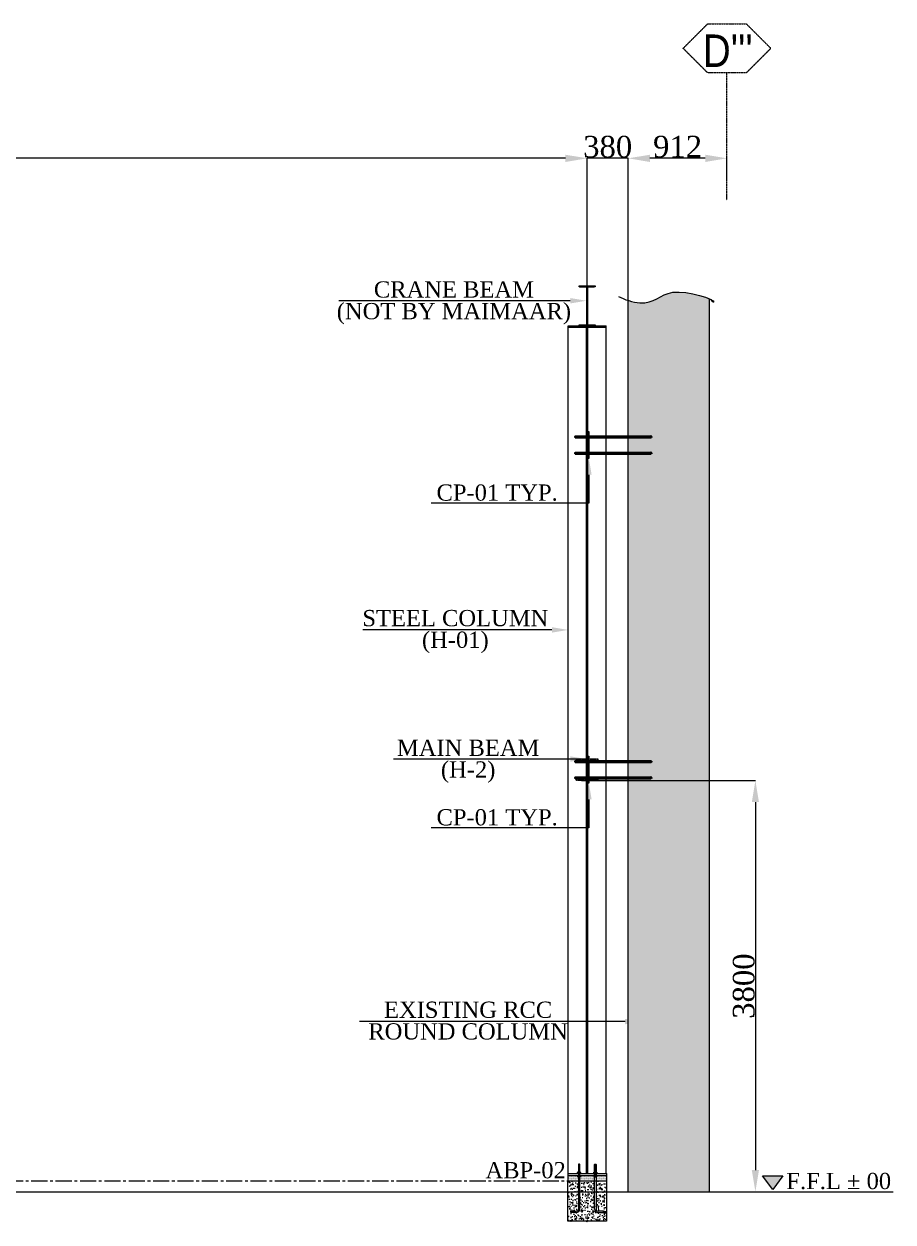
# Model space of a CAD drawing. Header units: millimetres. Extents: x 0 to 13151789, y -1482478 to 0.
# Drawn here: x 12784242 to 12792274, y -1411526 to -1400458 of the extents above; entities that cross this region are included whole.
import ezdxf
from ezdxf.entities.mleader import LeaderData, LeaderLine
from ezdxf.math import Vec2, Vec3

# ---------------------------------------------------------------- set-up
doc = ezdxf.new("R2010")
doc.units = ezdxf.units.MM
doc.header["$LTSCALE"] = 0.4
doc.header["$MEASUREMENT"] = 0
doc.header["$PDMODE"] = 66
for name, pattern in [('CENTER', [2, 1.25, -0.25, 0.25, -0.25]), ('CENTER2', [1.125, 0.75, -0.125, 0.125, -0.125]), ('XKITLINE03', [6, 3, -1, 1, -1])]:
    doc.linetypes.add(name, pattern=pattern)
doc.layers.get('0').update_dxf_attribs({"lineweight": 0})
doc.layers.get('Defpoints').update_dxf_attribs({"lineweight": 0})
for name, color, linetype, lineweight in [('2', 3, 'Continuous', 0), ('Bolt', 255, 'Continuous', 0), ('Grid', 202, 'CENTER', 0), ('HATCH', 8, 'Continuous', 0), ('Layer 1', 7, 'Continuous', 0), ('MISCEL', 7, 'Continuous', 0), ('Other object type', 1, 'Continuous', 0), ('Outer Line', 1, 'Continuous', 0)]:
    doc.layers.add(name, color=color, linetype=linetype, lineweight=lineweight)
doc.layers.add('CENTER', color=1, linetype='CENTER')
doc.styles.add('ARIAL_', font='arial.ttf')
doc.styles.add('style2', font='ARIALN.TTF')
doc.styles.add('TNROMAN', font='times.ttf')
doc.dimstyles.new('shahid', dxfattribs={"dimtxt": 37.0005, "dimasz": 20, "dimexe": 8, "dimexo": 10, "dimgap": 5, "dimtad": 3, "dimdec": 0, "dimrnd": 1, "dimzin": 0, "dimdsep": 46, "dimtxsty": 'style2', "dimcen": 0.09, "dimclrt": 1, "dimadec": 0, "dimazin": 0, "dimtfac": 1, "dimtdec": 0, "dimtix": 1, "dimtmove": 1, "dimatfit": 3, "dimfxl": 1, "dimtolj": 1, "dimtzin": 0, "dimlwd": 5, "dimlwe": 5, "dimarcsym": 0})

# ---------------------------------------------------------------- blocks, each defined once
blk = doc.blocks.new('*D155')
at = {"layer": 'Defpoints', "color": 0, "lineweight": 0, "transparency": 16777216}
for p in [(12774986, -1401699), (12774986, -1401753), (12789447, -1402087)]:
    blk.add_point(p, dxfattribs=at)
at = {"layer": 'Layer 1', "color": 8, "lineweight": 5, "transparency": 16777216}
for p, q in [((12774986, -1401753), (12774986, -1401699)), ((12789247, -1401699), (12775186, -1401699)), ((12789447, -1402087), (12789447, -1401699))]:
    blk.add_line(p, q, dxfattribs=at)
at = {"layer": 'Layer 1', "color": 8, "lineweight": 0, "transparency": 16777216}
for points in [[(12775186, -1401666), (12775186, -1401733), (12774986, -1401699)], [(12789247, -1401666), (12789247, -1401733), (12789447, -1401699)]]:
    blk.add_solid(points, dxfattribs=at)
at = {"layer": 'Layer 1', "color": 2, "lineweight": 0, "transparency": 16777216, "insert": (12782217, -1401593), "char_height": 200, "attachment_point": 5, "style": 'TNROMAN'}
blk.add_mtext('\\A1;14461', dxfattribs=at)
blk = doc.blocks.new('*D157')
at = {"layer": 'Defpoints', "color": 0, "lineweight": 0, "transparency": 16777216}
for p in [(12789827, -1401699), (12790739, -1401893), (12789827, -1403247)]:
    blk.add_point(p, dxfattribs=at)
at = {"layer": 'Layer 1', "color": 8, "lineweight": 5, "transparency": 16777216}
for p, q in [((12789827, -1403247), (12789827, -1401699)), ((12790539, -1401699), (12790027, -1401699)), ((12790739, -1401893), (12790739, -1401699))]:
    blk.add_line(p, q, dxfattribs=at)
at = {"layer": 'Layer 1', "color": 8, "lineweight": 0, "transparency": 16777216}
for points in [[(12790027, -1401666), (12790027, -1401733), (12789827, -1401699)], [(12790539, -1401666), (12790539, -1401733), (12790739, -1401699)]]:
    blk.add_solid(points, dxfattribs=at)
at = {"layer": 'Layer 1', "color": 2, "lineweight": 0, "transparency": 16777216, "insert": (12790283, -1401592), "char_height": 200, "attachment_point": 5, "style": 'TNROMAN'}
blk.add_mtext('\\A1;912', dxfattribs=at)
blk = doc.blocks.new('*D161')
at = {"layer": 'Defpoints', "color": 0, "lineweight": 0, "transparency": 16777216}
for p in [(12789447, -1401699), (12789447, -1403247), (12789827, -1403247)]:
    blk.add_point(p, dxfattribs=at)
at = {"layer": 'Layer 1', "color": 8, "lineweight": 5, "transparency": 16777216}
for p, q in [((12789447, -1403247), (12789447, -1401699)), ((12789827, -1401699), (12789447, -1401699)), ((12789827, -1403247), (12789827, -1401699))]:
    blk.add_line(p, q, dxfattribs=at)
at = {"layer": 'Layer 1', "color": 2, "lineweight": 0, "transparency": 16777216, "insert": (12789637, -1401593), "char_height": 200, "attachment_point": 5, "style": 'TNROMAN'}
blk.add_mtext('\\A1;380', dxfattribs=at)
blk = doc.blocks.new('*D202')
at = {"layer": 'Defpoints', "color": 0, "lineweight": 0, "transparency": 16777216}
for p in [(12789396, -1407447), (12789396, -1411247), (12791002, -1411247)]:
    blk.add_point(p, dxfattribs=at)
at = {"layer": 'Layer 1', "color": 8, "lineweight": 5, "transparency": 16777216}
for p, q in [((12789396, -1407447), (12791002, -1407447)), ((12791002, -1407647), (12791002, -1411047)), ((12789396, -1411247), (12791002, -1411247))]:
    blk.add_line(p, q, dxfattribs=at)
at = {"layer": 'Layer 1', "color": 8, "lineweight": 0, "transparency": 16777216}
for points in [[(12790969, -1407647), (12791035, -1407647), (12791002, -1407447)], [(12790969, -1411047), (12791035, -1411047), (12791002, -1411247)]]:
    blk.add_solid(points, dxfattribs=at)
at = {"layer": 'Layer 1', "color": 2, "lineweight": 0, "transparency": 16777216, "insert": (12790895, -1409347), "char_height": 200, "attachment_point": 5, "rotation": 90, "style": 'TNROMAN'}
blk.add_mtext('\\A1;3800', dxfattribs=at)

msp = doc.modelspace()

# ---------------------------------------------------------------- hatches: boundary and pattern name
at = {"layer": 'Bolt', "linetype": 'Continuous', "lineweight": 0, "ltscale": 20}
h = msp.add_hatch(dxfattribs=at)
h.set_pattern_fill('DOTS', color=4, scale=120)
h.set_pattern_definition([(0, (5184185.558, -2096484.824), (3.75, 7.5), [0, -7.5])])
h.paths.add_polyline_path([(12789379, -1411108.6), (12789370.9, -1411108.6), (12789371.8, -1411108.6, -0.1443782), (12789365.7, -1411106.4), (12789365.7, -1411097.8), (12789379, -1411097.6), (12789379, -1411097), (12789267.3, -1411097), (12789267.3, -1411147), (12789379, -1411147)])
h.paths.add_polyline_path([(12789359.1, -1411107.5, -0.0762137), (12789358.3, -1411106.4)], flags=16)
h.paths.add_polyline_path([(12789515.7, -1411108.6), (12789510.1, -1411108.6), (12789509.2, -1411107.6, -0.0858055), (12789508.3, -1411106.4), (12789508.3, -1411098.1), (12789515.7, -1411098.1), (12789515.7, -1411097), (12789379, -1411097), (12789379, -1411098.1), (12789386.4, -1411098.1), (12789386.4, -1411106.4, -0.0858055), (12789385.5, -1411107.6), (12789384.6, -1411108.6), (12789379, -1411108.6), (12789379, -1411147), (12789515.7, -1411147)])
h.paths.add_polyline_path([(12789627.3, -1411097), (12789529, -1411097), (12789529, -1411098.1), (12789536.4, -1411098.1), (12789536.4, -1411106.4, -0.0762137), (12789535.6, -1411107.5), (12789534.7, -1411108.6), (12789529, -1411108.6), (12789529, -1411147), (12789627.3, -1411147)])
at = {"layer": 'CENTER', "lineweight": 0}
h = msp.add_hatch(color=256, dxfattribs=at)
h.dxf.hatch_style = 1
h.paths.add_polyline_path([(12789547.3, -1407247), (12789347.3, -1407247), (12789347.3, -1407261), (12789441.3, -1407261), (12789441.3, -1407433), (12789347.3, -1407433), (12789347.3, -1407447), (12789547.3, -1407447), (12789547.3, -1407433), (12789453.3, -1407433), (12789453.3, -1407261), (12789547.3, -1407261)])
at = {"layer": 'HATCH', "lineweight": 0}
h = msp.add_hatch(dxfattribs=at)
h.set_pattern_fill('AR-CONC', color=251, scale=50)
h.set_pattern_definition([(50, (5159118.7, -1981093.05), (358.630091, -31.376067), [37.5, -412.5]), (355, (5159118.7, -1981093.05), (-69.375667, 376.096067), [30, -330]), (100.4514445, (5159148.6, -1981095.67), (289.254423, 344.719995), [31.870096, -350.571056]), (46.1842, (5159118.7, -1980993.05), (533.620665, -82.75964), [56.25, -618.75]), (96.6356355, (5159163.2, -1980999.95), (467.330973, 487.0593), [47.80517, -525.85688]), (351.184164, (5159118.7, -1980993.05), (467.330973, 487.0593), [45, -495]), (21, (5159168.7, -1981018.05), (298.453526, -201.309445), [37.5, -412.5]), (326, (5159168.7, -1981018.05), (121.657666, 362.575023), [30, -330]), (71.4514447, (5159193.6, -1981034.83), (420.111188, 161.265576), [31.870095, -350.571056]), (37.5, (5159118.71, -1981093.05), (6.0799277, 166.446927), [0, -326, 0, -335, 0, -331.25]), (7.5, (5159118.71, -1981093.05), (131.5347687, 197.205856), [0, -191, 0, -318.5, 0, -126.25]), (327.5, (5159007.21, -1981093.05), (266.911218, -11.2774359), [0, -125, 0, -390, 0, -517.5]), (317.5, (5158957.21, -1981093.05), (291.593085, 50.052491), [0, -162.5, 0, -259, 0, -367.5])])
edge = h.paths.add_edge_path()
edge.add_line((12789827.4, -1411247), (12790577.3, -1411247))
edge.add_line((12790577.3, -1411247), (12790577.3, -1402996.5))
edge.add_spline(control_points=[(12790577.3, -1402996.5), (12790502.5, -1402964), (12790162.9, -1402874.9), (12790055.5, -1403066.4), (12789863.6, -1403023.7), (12789827.4, -1403012.3)], knot_values=[54.5498696, 54.5498696, 54.5498696, 54.5498696, 264.6684697, 503.654048, 562.857576, 562.857576, 562.857576, 562.857576], degree=3, periodic=0)
edge.add_line((12789827.4, -1403012.3), (12789827.4, -1411247))
at = {"layer": 'Other object type', "lineweight": 0}
h = msp.add_hatch(dxfattribs=at)
h.set_pattern_fill('ANSI31', color=4)
h.set_pattern_definition([(45, (5160377.37171, -1977046.20214), (-0.0883883476483, 0.0883883476483), [])])
h.paths.add_polyline_path([(12789443.3, -1403237), (12789372.3, -1403237), (12789372.3, -1403247), (12789522.3, -1403247), (12789522.3, -1403237), (12789451.3, -1403237), (12789451.3, -1402887), (12789522.3, -1402887), (12789522.3, -1402877), (12789372.3, -1402877), (12789372.3, -1402887), (12789443.3, -1402887)])
h = msp.add_hatch(color=4, dxfattribs=at)
h.dxf.hatch_style = 1
h.paths.add_polyline_path([(12791068.2, -1411099.8), (12791161.9, -1411225.7), (12791255.5, -1411099.8)])
at = {"layer": 'Other object type', "lineweight": 0, "transparency": 33554526}
h = msp.add_hatch(dxfattribs=at)
h.set_pattern_fill('AR-CONC', color=255, scale=10)
h.set_pattern_definition([(50, (5182721.34, -2094527.03), (71.72601826, -6.2752135), [7.5, -82.5]), (355, (5182721.34, -2094527.03), (-13.87513336, 75.2192134), [6, -66]), (100.4514445, (5182727.315, -2094527.554), (57.8508847, 68.9439991), [6.3740192, -70.1142112]), (46.1842, (5182721.34, -2094507.03), (106.7241331, -16.5519281), [11.25, -123.75]), (96.6356355, (5182730.23, -2094508.41), (93.4661946, 97.4118601), [9.5610342, -105.171376]), (351.184164, (5182721.34, -2094507.03), (93.4661945, 97.41186), [9, -99.0000001]), (21, (5182731.34, -2094512.03), (59.6907052, -40.26188907), [7.5, -82.5]), (326, (5182731.34, -2094512.03), (24.3315332, 72.5150045), [6, -66]), (71.4514447, (5182736.31, -2094515.386), (84.0222377, 32.2531153), [6.374019, -70.1142112]), (37.5, (5182721.338, -2094527.031), (1.21598553, 33.28938538), [0, -65.2, 0, -67, 0, -66.25]), (7.5, (5182721.34, -2094527.03), (26.30695374, 39.44117119), [0, -38.2, 0, -63.7, 0, -25.25]), (327.5, (5182699.038, -2094527.03), (53.38224362, -2.25548717), [0, -25, 0, -78, 0, -103.5]), (317.5, (5182689.04, -2094527.03), (58.31861693, 10.01049823), [0, -32.5, 0, -51.8, 0, -73.5])])
h.paths.add_polyline_path([(12789515.7, -1411147), (12789379, -1411147), (12789379, -1411405.9, -0.4142167), (12789346.4, -1411438.5), (12789295.3, -1411438.5), (12789295.3, -1411425.2), (12789346.4, -1411425.2, 0.4142179), (12789365.7, -1411405.9), (12789365.7, -1411147), (12789267.3, -1411147), (12789267.3, -1411517.7), (12789440.4, -1411517.7), (12789443.6, -1411526.5), (12789450.1, -1411509), (12789453.2, -1411517.7), (12789627.3, -1411517.7), (12789627.3, -1411147), (12789529, -1411147), (12789529, -1411405.9, 0.4142093), (12789548.3, -1411425.2), (12789599.4, -1411425.2), (12789599.4, -1411438.5), (12789548.3, -1411438.5, -0.4142104), (12789515.7, -1411405.9)])

# ---------------------------------------------------------------- linework, layer by layer
at = {"lineweight": 0, "ltscale": 0.0025}
for points in [[(12789291.3, -1402990), (12789441.3, -1403015), (12789291.3, -1403040)], [(12789438.3, -1404622), (12789463.3, -1404472), (12789488.3, -1404622)], [(12789121.3, -1406031.1), (12789271.3, -1406056.1), (12789121.3, -1406081.1)], [(12789291.3, -1407224), (12789441.3, -1407249), (12789291.3, -1407274)], [(12789438.3, -1407622), (12789463.3, -1407472), (12789488.3, -1407622)], [(12789797.4, -1409649.4), (12789947.4, -1409674.4), (12789797.4, -1409699.4)]]:
    msp.add_solid(points, dxfattribs=at)
at = {"layer": '2', "lineweight": 0}
for p, q in [((12789272.3, -1408436.2), (12789272.3, -1403247)), ((12789441.3, -1408436.2), (12789441.3, -1403259)), ((12789453.3, -1408436.2), (12789453.3, -1403259)), ((12789622.3, -1408436.2), (12789622.3, -1403247)), ((12789622.3, -1411077), (12789622.3, -1407431.2)), ((12789272.3, -1411077), (12789272.3, -1408016.5)), ((12789441.3, -1411077), (12789441.3, -1408016.5)), ((12789453.3, -1411077), (12789453.3, -1408016.5)), ((12789267.3, -1411077), (12789627.3, -1411077)), ((12789267.3, -1411077), (12789267.3, -1411097)), ((12789267.3, -1411097), (12789627.3, -1411097)), ((12789627.3, -1411077), (12789627.3, -1411097))]:
    msp.add_line(p, q, dxfattribs=at)
at = {"layer": '2', "lineweight": 0, "const_width": 5}
msp.add_lwpolyline([(12789627.3, -1411097), (12789267.3, -1411097), (12789267.3, -1411077), (12789627.3, -1411077)], close=True, dxfattribs=at)
at = {"layer": 'Bolt', "color": 4, "linetype": 'Continuous', "lineweight": 0, "ltscale": 20}
for p, q in [((12789358.5, -1411098.9), (12789358.5, -1411098.9)), ((12789360.1, -1411108.3), (12789360.1, -1411108.3)), ((12789363.2, -1411108.3), (12789363.2, -1411108.3)), ((12789366.3, -1411108.3), (12789366.3, -1411108.3)), ((12789369.4, -1411108.3), (12789369.4, -1411108.3)), ((12789386.6, -1411098.9), (12789386.6, -1411098.9)), ((12789522.6, -1411108.3), (12789522.6, -1411108.3))]:
    msp.add_line(p, q, dxfattribs=at)
at = {"layer": 'CENTER', "lineweight": 0}
msp.add_lwpolyline([(12789441.3, -1407261), (12789347.3, -1407261), (12789347.3, -1407247), (12789547.3, -1407247), (12789547.3, -1407261), (12789453.3, -1407261), (12789453.3, -1407433), (12789547.3, -1407433), (12789547.3, -1407447), (12789347.3, -1407447), (12789347.3, -1407433), (12789441.3, -1407433)], close=True, dxfattribs=at)
at = {"layer": 'Grid', "linetype": 'XKITLINE03', "lineweight": 0}
msp.add_line((12790739.3, -1402086.6), (12790739.3, -1400909.1), dxfattribs=at)
msp.add_lwpolyline([(12790918.4, -1400909.1), (12790560.3, -1400909.1), (12790334.7, -1400683.5), (12790560.3, -1400457.9), (12790918.4, -1400457.9), (12791144, -1400683.5)], close=True, dxfattribs=at)
at = {"layer": 'MISCEL', "color": 1, "lineweight": 0}
for p, q in [((12789327.9, -1404272), (12790050.5, -1404272)), ((12789443.9, -1404272), (12789336, -1404272)), ((12789337, -1404263.9), (12789337.4, -1404262.9)), ((12789337, -1404272), (12789337, -1404263.9)), ((12789337, -1404272), (12789337, -1404280.1)), ((12789337.4, -1404262.9), (12789758.1, -1404262.9)), ((12789338.6, -1404267.1), (12789338.4, -1404277.7)), ((12789340, -1404262.9), (12789339.6, -1404281.2)), ((12789341.6, -1404267.1), (12789341.4, -1404277.7)), ((12789343.4, -1404262.9), (12789343, -1404281.2)), ((12789345, -1404267.1), (12789344.8, -1404277.7)), ((12789346.8, -1404262.9), (12789346.5, -1404281.2)), ((12789348.4, -1404267.1), (12789348.2, -1404277.7)), ((12789350.2, -1404262.9), (12789349.9, -1404281.2)), ((12789350.2, -1404262.9), (12789349.9, -1404281.2)), ((12789351.8, -1404267.1), (12789351.6, -1404277.7)), ((12789351.9, -1404267.1), (12789351.7, -1404277.7)), ((12789353.7, -1404262.9), (12789353.3, -1404281.2)), ((12789353.6, -1404262.9), (12789353.3, -1404281.2)), ((12789355.3, -1404267.1), (12789355.1, -1404277.7)), ((12789357.1, -1404262.9), (12789356.7, -1404281.2)), ((12789358.7, -1404267.1), (12789358.5, -1404277.7)), ((12789360.5, -1404262.9), (12789360.1, -1404281.2)), ((12789362.1, -1404267.1), (12789361.9, -1404277.7)), ((12789363.9, -1404262.9), (12789363.5, -1404281.2)), ((12789365.8, -1404267.1), (12789365.6, -1404277.7)), ((12789367.8, -1404262.9), (12789367.5, -1404281.2)), ((12789369.5, -1404267.1), (12789369.3, -1404277.7)), ((12789370.4, -1404262.5), (12789370.1, -1404280.9)), ((12789370.4, -1404262.9), (12789370.1, -1404281.2)), ((12789372, -1404267.1), (12789371.8, -1404277.7)), ((12789373.8, -1404262.9), (12789373.5, -1404281.2)), ((12789375.4, -1404267.1), (12789375.3, -1404277.7)), ((12789377.2, -1404262.9), (12789376.9, -1404281.2)), ((12789378.8, -1404267.1), (12789378.7, -1404277.7)), ((12789380.6, -1404262.9), (12789380.3, -1404281.2)), ((12789382.2, -1404267.1), (12789382.1, -1404277.7)), ((12789384, -1404262.9), (12789383.7, -1404281.2)), ((12789386, -1404267.1), (12789385.8, -1404277.7)), ((12789388, -1404262.9), (12789387.7, -1404281.2)), ((12789389.6, -1404267.1), (12789389.4, -1404277.7)), ((12789390.6, -1404262.9), (12789390.2, -1404281.2)), ((12789392.2, -1404267.1), (12789392, -1404277.7)), ((12789394, -1404262.9), (12789393.6, -1404281.2)), ((12789395.6, -1404267.1), (12789395.4, -1404277.7)), ((12789397.4, -1404262.9), (12789397.1, -1404281.2)), ((12789399, -1404267.1), (12789398.8, -1404277.7)), ((12789400.8, -1404262.9), (12789400.5, -1404281.2)), ((12789402.4, -1404267.1), (12789402.2, -1404277.7)), ((12789404.2, -1404262.9), (12789403.9, -1404281.2)), ((12789405.8, -1404267.1), (12789405.6, -1404277.7)), ((12789407.6, -1404262.9), (12789407.3, -1404281.2)), ((12789409.5, -1404267.1), (12789409.3, -1404277.7)), ((12789411.6, -1404262.9), (12789411.2, -1404281.2)), ((12789413.2, -1404267.1), (12789413, -1404277.7)), ((12789414.1, -1404262.9), (12789413.8, -1404281.2)), ((12789415.8, -1404267.1), (12789415.6, -1404277.7)), ((12789417.5, -1404262.9), (12789417.2, -1404281.2)), ((12789419.2, -1404267.1), (12789419, -1404277.7)), ((12789420.9, -1404262.9), (12789420.6, -1404281.2)), ((12789422.6, -1404267.1), (12789422.4, -1404277.7)), ((12789424.3, -1404262.9), (12789424, -1404281.2)), ((12789426, -1404267.1), (12789425.8, -1404277.7)), ((12789427.7, -1404262.9), (12789427.4, -1404281.2)), ((12789429.4, -1404267.1), (12789429.2, -1404277.7)), ((12789431.1, -1404262.9), (12789430.8, -1404281.2)), ((12789433.1, -1404267.1), (12789432.9, -1404277.7)), ((12789435.1, -1404262.9), (12789434.8, -1404281.2)), ((12789435.1, -1404262.9), (12789434.8, -1404281.2)), ((12789436.8, -1404267.1), (12789436.6, -1404277.7)), ((12789438.5, -1404262.9), (12789438.2, -1404281.2)), ((12789440.2, -1404267.1), (12789440, -1404277.7)), ((12789441.9, -1404262.9), (12789441.6, -1404281.2)), ((12789443.6, -1404267.1), (12789443.4, -1404277.7)), ((12789445.3, -1404262.9), (12789445, -1404281.2)), ((12789447.3, -1404267.1), (12789447.1, -1404277.7)), ((12789449.3, -1404262.9), (12789449, -1404281.2)), ((12789450.9, -1404267.6), (12789450.8, -1404278.2)), ((12789454.3, -1404267.6), (12789454.2, -1404278.2)), ((12789456.1, -1404263.4), (12789455.8, -1404281.2)), ((12789457.7, -1404267.6), (12789457.6, -1404278.2)), ((12789459.5, -1404263.4), (12789459.4, -1404272)), ((12789461.5, -1404267.6), (12789461.3, -1404278.2)), ((12789463.5, -1404263.4), (12789463.2, -1404281.2)), ((12789705.7, -1404262.9), (12790034.9, -1404262.9)), ((12790001.6, -1404281.2), (12790001.6, -1404262.9)), ((12789337, -1404280.1), (12789337.7, -1404281.2)), ((12789337.7, -1404281.2), (12789753.1, -1404281.2)), ((12789705.7, -1404281.2), (12790034.9, -1404281.2)), ((12790034.9, -1404281.2), (12790035.4, -1404281.2)), ((12789327.9, -1404422), (12790050.5, -1404422)), ((12789443.9, -1404422), (12789336, -1404422)), ((12789337, -1404413.9), (12789337.4, -1404412.9)), ((12789337, -1404422), (12789337, -1404413.9)), ((12789337, -1404422), (12789337, -1404430.1)), ((12789337, -1404430.1), (12789337.7, -1404431.2)), ((12789337.4, -1404412.9), (12789758.1, -1404412.9)), ((12789337.7, -1404431.2), (12789753.1, -1404431.2)), ((12789338.6, -1404417.1), (12789338.4, -1404427.7)), ((12789340, -1404412.9), (12789339.6, -1404431.2)), ((12789341.6, -1404417.1), (12789341.4, -1404427.7)), ((12789343.4, -1404412.9), (12789343, -1404431.2)), ((12789345, -1404417.1), (12789344.8, -1404427.7)), ((12789346.8, -1404412.9), (12789346.5, -1404431.2)), ((12789348.4, -1404417.1), (12789348.2, -1404427.7)), ((12789350.2, -1404412.9), (12789349.9, -1404431.2)), ((12789350.2, -1404412.9), (12789349.9, -1404431.2)), ((12789351.8, -1404417.1), (12789351.6, -1404427.7)), ((12789351.9, -1404417.1), (12789351.7, -1404427.7)), ((12789353.7, -1404412.9), (12789353.3, -1404431.2)), ((12789353.6, -1404412.9), (12789353.3, -1404431.2)), ((12789355.3, -1404417.1), (12789355.1, -1404427.7)), ((12789357.1, -1404412.9), (12789356.7, -1404431.2)), ((12789358.7, -1404417.1), (12789358.5, -1404427.7)), ((12789360.5, -1404412.9), (12789360.1, -1404431.2)), ((12789362.1, -1404417.1), (12789361.9, -1404427.7)), ((12789363.9, -1404412.9), (12789363.5, -1404431.2)), ((12789365.8, -1404417.1), (12789365.6, -1404427.7)), ((12789367.8, -1404412.9), (12789367.5, -1404431.2)), ((12789369.5, -1404417.1), (12789369.3, -1404427.7)), ((12789370.4, -1404412.5), (12789370.1, -1404430.9)), ((12789370.4, -1404412.9), (12789370.1, -1404431.2)), ((12789372, -1404417.1), (12789371.8, -1404427.7)), ((12789373.8, -1404412.9), (12789373.5, -1404431.2)), ((12789375.4, -1404417.1), (12789375.3, -1404427.7)), ((12789377.2, -1404412.9), (12789376.9, -1404431.2)), ((12789378.8, -1404417.1), (12789378.7, -1404427.7)), ((12789380.6, -1404412.9), (12789380.3, -1404431.2)), ((12789382.2, -1404417.1), (12789382.1, -1404427.7)), ((12789384, -1404412.9), (12789383.7, -1404431.2)), ((12789386, -1404417.1), (12789385.8, -1404427.7)), ((12789388, -1404412.9), (12789387.7, -1404431.2)), ((12789389.6, -1404417.1), (12789389.4, -1404427.7)), ((12789390.6, -1404412.9), (12789390.2, -1404431.2)), ((12789392.2, -1404417.1), (12789392, -1404427.7)), ((12789394, -1404412.9), (12789393.6, -1404431.2)), ((12789395.6, -1404417.1), (12789395.4, -1404427.7)), ((12789397.4, -1404412.9), (12789397.1, -1404431.2)), ((12789399, -1404417.1), (12789398.8, -1404427.7)), ((12789400.8, -1404412.9), (12789400.5, -1404431.2)), ((12789402.4, -1404417.1), (12789402.2, -1404427.7)), ((12789404.2, -1404412.9), (12789403.9, -1404431.2)), ((12789405.8, -1404417.1), (12789405.6, -1404427.7)), ((12789407.6, -1404412.9), (12789407.3, -1404431.2)), ((12789409.5, -1404417.1), (12789409.3, -1404427.7)), ((12789411.6, -1404412.9), (12789411.2, -1404431.2)), ((12789413.2, -1404417.1), (12789413, -1404427.7)), ((12789414.1, -1404412.9), (12789413.8, -1404431.2)), ((12789415.8, -1404417.1), (12789415.6, -1404427.7)), ((12789417.5, -1404412.9), (12789417.2, -1404431.2)), ((12789419.2, -1404417.1), (12789419, -1404427.7)), ((12789420.9, -1404412.9), (12789420.6, -1404431.2)), ((12789422.6, -1404417.1), (12789422.4, -1404427.7)), ((12789424.3, -1404412.9), (12789424, -1404431.2)), ((12789426, -1404417.1), (12789425.8, -1404427.7)), ((12789427.7, -1404412.9), (12789427.4, -1404431.2)), ((12789429.4, -1404417.1), (12789429.2, -1404427.7)), ((12789431.1, -1404412.9), (12789430.8, -1404431.2)), ((12789433.1, -1404417.1), (12789432.9, -1404427.7)), ((12789435.1, -1404412.9), (12789434.8, -1404431.2)), ((12789435.1, -1404412.9), (12789434.8, -1404431.2)), ((12789436.8, -1404417.1), (12789436.6, -1404427.7)), ((12789438.5, -1404412.9), (12789438.2, -1404431.2)), ((12789440.2, -1404417.1), (12789440, -1404427.7)), ((12789441.9, -1404412.9), (12789441.6, -1404431.2)), ((12789443.6, -1404417.1), (12789443.4, -1404427.7)), ((12789445.3, -1404412.9), (12789445, -1404431.2)), ((12789447.3, -1404417.1), (12789447.1, -1404427.7)), ((12789449.3, -1404412.9), (12789449, -1404431.2)), ((12789450.9, -1404417.6), (12789450.8, -1404428.2)), ((12789454.3, -1404417.6), (12789454.2, -1404428.2)), ((12789456.1, -1404413.4), (12789455.8, -1404431.2)), ((12789457.7, -1404417.6), (12789457.6, -1404428.2)), ((12789459.5, -1404413.4), (12789459.4, -1404422)), ((12789461.5, -1404417.6), (12789461.3, -1404428.2)), ((12789463.5, -1404413.4), (12789463.2, -1404431.2)), ((12789705.7, -1404412.9), (12790034.9, -1404412.9)), ((12789705.7, -1404431.2), (12790034.9, -1404431.2)), ((12790001.6, -1404431.2), (12790001.6, -1404412.9)), ((12790034.9, -1404431.2), (12790035.4, -1404431.2)), ((12789327.9, -1407272), (12790050.5, -1407272)), ((12789443.9, -1407272), (12789336, -1407272)), ((12789337, -1407263.9), (12789337.4, -1407262.9)), ((12789337, -1407272), (12789337, -1407263.9)), ((12789337, -1407272), (12789337, -1407280.1)), ((12789337, -1407280.1), (12789337.7, -1407281.2)), ((12789337.4, -1407262.9), (12789758.1, -1407262.9)), ((12789337.7, -1407281.2), (12789753.1, -1407281.2)), ((12789338.6, -1407267.1), (12789338.4, -1407277.7)), ((12789340, -1407262.9), (12789339.6, -1407281.2)), ((12789341.6, -1407267.1), (12789341.4, -1407277.7)), ((12789343.4, -1407262.9), (12789343, -1407281.2)), ((12789345, -1407267.1), (12789344.8, -1407277.7)), ((12789346.8, -1407262.9), (12789346.5, -1407281.2)), ((12789348.4, -1407267.1), (12789348.2, -1407277.7)), ((12789350.2, -1407262.9), (12789349.9, -1407281.2)), ((12789350.2, -1407262.9), (12789349.9, -1407281.2)), ((12789351.8, -1407267.1), (12789351.6, -1407277.7)), ((12789351.9, -1407267.1), (12789351.7, -1407277.7)), ((12789353.7, -1407262.9), (12789353.3, -1407281.2)), ((12789353.6, -1407262.9), (12789353.3, -1407281.2)), ((12789355.3, -1407267.1), (12789355.1, -1407277.7)), ((12789357.1, -1407262.9), (12789356.7, -1407281.2)), ((12789358.7, -1407267.1), (12789358.5, -1407277.7)), ((12789360.5, -1407262.9), (12789360.1, -1407281.2)), ((12789362.1, -1407267.1), (12789361.9, -1407277.7)), ((12789363.9, -1407262.9), (12789363.5, -1407281.2)), ((12789365.8, -1407267.1), (12789365.6, -1407277.7)), ((12789367.8, -1407262.9), (12789367.5, -1407281.2)), ((12789369.5, -1407267.1), (12789369.3, -1407277.7)), ((12789370.4, -1407262.5), (12789370.1, -1407280.9)), ((12789370.4, -1407262.9), (12789370.1, -1407281.2)), ((12789372, -1407267.1), (12789371.8, -1407277.7)), ((12789373.8, -1407262.9), (12789373.5, -1407281.2)), ((12789375.4, -1407267.1), (12789375.3, -1407277.7)), ((12789377.2, -1407262.9), (12789376.9, -1407281.2)), ((12789378.8, -1407267.1), (12789378.7, -1407277.7)), ((12789380.6, -1407262.9), (12789380.3, -1407281.2)), ((12789382.2, -1407267.1), (12789382.1, -1407277.7)), ((12789384, -1407262.9), (12789383.7, -1407281.2)), ((12789386, -1407267.1), (12789385.8, -1407277.7)), ((12789388, -1407262.9), (12789387.7, -1407281.2)), ((12789389.6, -1407267.1), (12789389.4, -1407277.7)), ((12789390.6, -1407262.9), (12789390.2, -1407281.2)), ((12789392.2, -1407267.1), (12789392, -1407277.7)), ((12789394, -1407262.9), (12789393.6, -1407281.2)), ((12789395.6, -1407267.1), (12789395.4, -1407277.7)), ((12789397.4, -1407262.9), (12789397.1, -1407281.2)), ((12789399, -1407267.1), (12789398.8, -1407277.7)), ((12789400.8, -1407262.9), (12789400.5, -1407281.2)), ((12789402.4, -1407267.1), (12789402.2, -1407277.7)), ((12789404.2, -1407262.9), (12789403.9, -1407281.2)), ((12789405.8, -1407267.1), (12789405.6, -1407277.7)), ((12789407.6, -1407262.9), (12789407.3, -1407281.2)), ((12789409.5, -1407267.1), (12789409.3, -1407277.7)), ((12789411.6, -1407262.9), (12789411.2, -1407281.2)), ((12789413.2, -1407267.1), (12789413, -1407277.7)), ((12789414.1, -1407262.9), (12789413.8, -1407281.2)), ((12789415.8, -1407267.1), (12789415.6, -1407277.7)), ((12789417.5, -1407262.9), (12789417.2, -1407281.2)), ((12789419.2, -1407267.1), (12789419, -1407277.7)), ((12789420.9, -1407262.9), (12789420.6, -1407281.2)), ((12789422.6, -1407267.1), (12789422.4, -1407277.7)), ((12789424.3, -1407262.9), (12789424, -1407281.2)), ((12789426, -1407267.1), (12789425.8, -1407277.7)), ((12789427.7, -1407262.9), (12789427.4, -1407281.2)), ((12789429.4, -1407267.1), (12789429.2, -1407277.7)), ((12789431.1, -1407262.9), (12789430.8, -1407281.2)), ((12789433.1, -1407267.1), (12789432.9, -1407277.7)), ((12789435.1, -1407262.9), (12789434.8, -1407281.2)), ((12789435.1, -1407262.9), (12789434.8, -1407281.2)), ((12789436.8, -1407267.1), (12789436.6, -1407277.7)), ((12789438.5, -1407262.9), (12789438.2, -1407281.2)), ((12789440.2, -1407267.1), (12789440, -1407277.7)), ((12789441.9, -1407262.9), (12789441.6, -1407281.2)), ((12789443.6, -1407267.1), (12789443.4, -1407277.7)), ((12789445.3, -1407262.9), (12789445, -1407281.2)), ((12789447.3, -1407267.1), (12789447.1, -1407277.7)), ((12789449.3, -1407262.9), (12789449, -1407281.2)), ((12789450.9, -1407267.6), (12789450.8, -1407278.2)), ((12789454.3, -1407267.6), (12789454.2, -1407278.2)), ((12789456.1, -1407263.4), (12789455.8, -1407281.2)), ((12789457.7, -1407267.6), (12789457.6, -1407278.2)), ((12789459.5, -1407263.4), (12789459.4, -1407272)), ((12789461.5, -1407267.6), (12789461.3, -1407278.2)), ((12789463.5, -1407263.4), (12789463.2, -1407281.2)), ((12789705.7, -1407262.9), (12790034.9, -1407262.9)), ((12789705.7, -1407281.2), (12790034.9, -1407281.2)), ((12790001.6, -1407281.2), (12790001.6, -1407262.9)), ((12790034.9, -1407281.2), (12790035.4, -1407281.2)), ((12789327.9, -1407422), (12790050.5, -1407422)), ((12789443.9, -1407422), (12789336, -1407422)), ((12789337, -1407413.9), (12789337.4, -1407412.9)), ((12789337, -1407422), (12789337, -1407413.9)), ((12789337, -1407422), (12789337, -1407430.1)), ((12789337, -1407430.1), (12789337.7, -1407431.2)), ((12789337.4, -1407412.9), (12789758.1, -1407412.9)), ((12789337.7, -1407431.2), (12789753.1, -1407431.2)), ((12789338.6, -1407417.1), (12789338.4, -1407427.7)), ((12789340, -1407412.9), (12789339.6, -1407431.2)), ((12789341.6, -1407417.1), (12789341.4, -1407427.7)), ((12789343.4, -1407412.9), (12789343, -1407431.2)), ((12789345, -1407417.1), (12789344.8, -1407427.7)), ((12789346.8, -1407412.9), (12789346.5, -1407431.2)), ((12789348.4, -1407417.1), (12789348.2, -1407427.7)), ((12789350.2, -1407412.9), (12789349.9, -1407431.2)), ((12789350.2, -1407412.9), (12789349.9, -1407431.2)), ((12789351.8, -1407417.1), (12789351.6, -1407427.7)), ((12789351.9, -1407417.1), (12789351.7, -1407427.7)), ((12789353.7, -1407412.9), (12789353.3, -1407431.2)), ((12789353.6, -1407412.9), (12789353.3, -1407431.2)), ((12789355.3, -1407417.1), (12789355.1, -1407427.7)), ((12789357.1, -1407412.9), (12789356.7, -1407431.2)), ((12789358.7, -1407417.1), (12789358.5, -1407427.7)), ((12789360.5, -1407412.9), (12789360.1, -1407431.2)), ((12789362.1, -1407417.1), (12789361.9, -1407427.7)), ((12789363.9, -1407412.9), (12789363.5, -1407431.2)), ((12789365.8, -1407417.1), (12789365.6, -1407427.7)), ((12789367.8, -1407412.9), (12789367.5, -1407431.2)), ((12789369.5, -1407417.1), (12789369.3, -1407427.7)), ((12789370.4, -1407412.5), (12789370.1, -1407430.9)), ((12789370.4, -1407412.9), (12789370.1, -1407431.2)), ((12789372, -1407417.1), (12789371.8, -1407427.7)), ((12789373.8, -1407412.9), (12789373.5, -1407431.2)), ((12789375.4, -1407417.1), (12789375.3, -1407427.7)), ((12789377.2, -1407412.9), (12789376.9, -1407431.2)), ((12789378.8, -1407417.1), (12789378.7, -1407427.7)), ((12789380.6, -1407412.9), (12789380.3, -1407431.2)), ((12789382.2, -1407417.1), (12789382.1, -1407427.7)), ((12789384, -1407412.9), (12789383.7, -1407431.2)), ((12789386, -1407417.1), (12789385.8, -1407427.7)), ((12789388, -1407412.9), (12789387.7, -1407431.2)), ((12789389.6, -1407417.1), (12789389.4, -1407427.7)), ((12789390.6, -1407412.9), (12789390.2, -1407431.2)), ((12789392.2, -1407417.1), (12789392, -1407427.7)), ((12789394, -1407412.9), (12789393.6, -1407431.2)), ((12789395.6, -1407417.1), (12789395.4, -1407427.7)), ((12789397.4, -1407412.9), (12789397.1, -1407431.2)), ((12789399, -1407417.1), (12789398.8, -1407427.7)), ((12789400.8, -1407412.9), (12789400.5, -1407431.2)), ((12789402.4, -1407417.1), (12789402.2, -1407427.7)), ((12789404.2, -1407412.9), (12789403.9, -1407431.2)), ((12789405.8, -1407417.1), (12789405.6, -1407427.7)), ((12789407.6, -1407412.9), (12789407.3, -1407431.2)), ((12789409.5, -1407417.1), (12789409.3, -1407427.7)), ((12789411.6, -1407412.9), (12789411.2, -1407431.2)), ((12789413.2, -1407417.1), (12789413, -1407427.7)), ((12789414.1, -1407412.9), (12789413.8, -1407431.2)), ((12789415.8, -1407417.1), (12789415.6, -1407427.7)), ((12789417.5, -1407412.9), (12789417.2, -1407431.2)), ((12789419.2, -1407417.1), (12789419, -1407427.7)), ((12789420.9, -1407412.9), (12789420.6, -1407431.2)), ((12789422.6, -1407417.1), (12789422.4, -1407427.7)), ((12789424.3, -1407412.9), (12789424, -1407431.2)), ((12789426, -1407417.1), (12789425.8, -1407427.7)), ((12789427.7, -1407412.9), (12789427.4, -1407431.2)), ((12789429.4, -1407417.1), (12789429.2, -1407427.7)), ((12789431.1, -1407412.9), (12789430.8, -1407431.2)), ((12789433.1, -1407417.1), (12789432.9, -1407427.7)), ((12789435.1, -1407412.9), (12789434.8, -1407431.2)), ((12789435.1, -1407412.9), (12789434.8, -1407431.2)), ((12789436.8, -1407417.1), (12789436.6, -1407427.7)), ((12789438.5, -1407412.9), (12789438.2, -1407431.2)), ((12789440.2, -1407417.1), (12789440, -1407427.7)), ((12789441.9, -1407412.9), (12789441.6, -1407431.2)), ((12789443.6, -1407417.1), (12789443.4, -1407427.7)), ((12789445.3, -1407412.9), (12789445, -1407431.2)), ((12789447.3, -1407417.1), (12789447.1, -1407427.7)), ((12789449.3, -1407412.9), (12789449, -1407431.2)), ((12789450.9, -1407417.6), (12789450.8, -1407428.2)), ((12789454.3, -1407417.6), (12789454.2, -1407428.2)), ((12789456.1, -1407413.4), (12789455.8, -1407431.2)), ((12789457.7, -1407417.6), (12789457.6, -1407428.2)), ((12789459.5, -1407413.4), (12789459.4, -1407422)), ((12789461.5, -1407417.6), (12789461.3, -1407428.2)), ((12789463.5, -1407413.4), (12789463.2, -1407431.2)), ((12789705.7, -1407412.9), (12790034.9, -1407412.9)), ((12789705.7, -1407431.2), (12790034.9, -1407431.2)), ((12790001.6, -1407431.2), (12790001.6, -1407412.9)), ((12790034.9, -1407431.2), (12790035.4, -1407431.2))]:
    msp.add_line(p, q, dxfattribs=at)
at = {"layer": 'MISCEL', "lineweight": 0}
for p, q in [((12789367.3, -1410993), (12789365.7, -1410994.6)), ((12789365.7, -1410994.6), (12789365.7, -1411405.9)), ((12789365.7, -1410995.6), (12789378.8, -1410995.3)), ((12789365.7, -1410999), (12789379, -1410998.7)), ((12789365.7, -1411006.2), (12789379, -1411006)), ((12789365.7, -1411013.5), (12789379, -1411013.2)), ((12789365.7, -1411020.7), (12789378.8, -1411020.5)), ((12789366.1, -1410995.3), (12789377.4, -1410995.1)), ((12789366.2, -1411002.6), (12789379, -1411002.4)), ((12789366.3, -1411009.8), (12789379, -1411009.6)), ((12789366.5, -1411017.1), (12789379, -1411016.9)), ((12789366.6, -1411024.3), (12789377.9, -1411024.1)), ((12789377.4, -1410993), (12789367.3, -1410993)), ((12789379, -1410994.6), (12789377.4, -1410993)), ((12789379, -1411405.9), (12789379, -1410994.6)), ((12789515.7, -1410994.6), (12789517.3, -1410993)), ((12789515.7, -1411405.9), (12789515.7, -1410994.6)), ((12789529, -1410995.6), (12789515.9, -1410995.3)), ((12789529.1, -1410999), (12789515.9, -1410998.7)), ((12789529.1, -1411006.2), (12789515.9, -1411006)), ((12789529.1, -1411020.7), (12789515.9, -1411020.5)), ((12789529.2, -1411013.5), (12789516, -1411013.2)), ((12789528.1, -1411002.6), (12789516.8, -1411002.4)), ((12789528.1, -1411009.8), (12789516.8, -1411009.6)), ((12789528.1, -1411024.3), (12789516.8, -1411024.1)), ((12789528.2, -1410997.1), (12789516.9, -1410996.9)), ((12789528.2, -1411017.1), (12789516.9, -1411016.9)), ((12789517.3, -1410993), (12789527.4, -1410993)), ((12789527.4, -1410993), (12789529, -1410994.6)), ((12789529, -1410994.6), (12789529, -1411405.9)), ((12789392.2, -1411075.4), (12789352.5, -1411075.4)), ((12789352.5, -1411077), (12789352.5, -1411075.4)), ((12789392.2, -1411077), (12789352.5, -1411077)), ((12789357.1, -1411075.4), (12789357.1, -1411077)), ((12789358.3, -1411066.5), (12789360, -1411064.3)), ((12789358.3, -1411066.5), (12789358.3, -1411074.8)), ((12789386.4, -1411074.8), (12789358.3, -1411074.8)), ((12789386.4, -1411098.1), (12789358.3, -1411098.1)), ((12789358.3, -1411106.4), (12789358.3, -1411098.1)), ((12789358.3, -1411106.4), (12789360, -1411108.6)), ((12789384.6, -1411064.3), (12789360, -1411064.3)), ((12789384.6, -1411108.6), (12789360, -1411108.6)), ((12789365.5, -1411065.1), (12789378.8, -1411064.9)), ((12789365.7, -1411028), (12789379, -1411027.8)), ((12789365.7, -1411035.2), (12789379, -1411035)), ((12789365.7, -1411044.4), (12789379, -1411044.2)), ((12789365.7, -1411051.7), (12789379, -1411051.5)), ((12789365.7, -1411060.9), (12789379, -1411060.6)), ((12789365.7, -1411062.7), (12789379, -1411062.5)), ((12789365.7, -1411071.5), (12789365.7, -1411080.4)), ((12789365.7, -1411089.4), (12789379, -1411089.2)), ((12789365.7, -1411090.5), (12789379, -1411090.3)), ((12789365.7, -1411097.8), (12789379, -1411097.6)), ((12789365.7, -1411106.4), (12789365.7, -1411098.1)), ((12789365.7, -1411105.1), (12789379, -1411104.8)), ((12789365.7, -1411112.9), (12789379, -1411112.7)), ((12789365.9, -1411067.7), (12789379.1, -1411067.4)), ((12789366.6, -1411040.8), (12789377.9, -1411040.6)), ((12789366.7, -1411031.6), (12789378, -1411031.4)), ((12789366.7, -1411038.9), (12789378, -1411038.7)), ((12789366.7, -1411048), (12789378, -1411047.9)), ((12789366.7, -1411055.3), (12789378, -1411055.1)), ((12789366.7, -1411057.2), (12789378, -1411057)), ((12789366.7, -1411069.8), (12789378, -1411069.6)), ((12789366.8, -1411083.7), (12789378.1, -1411083.5)), ((12789366.8, -1411094.2), (12789378.1, -1411094)), ((12789366.8, -1411101.4), (12789378.1, -1411101.2)), ((12789366.8, -1411108.7), (12789378.1, -1411108.5)), ((12789386.4, -1411066.5), (12789384.6, -1411064.3)), ((12789386.4, -1411106.4), (12789384.6, -1411108.6)), ((12789386.4, -1411074.8), (12789386.4, -1411066.5)), ((12789386.4, -1411098.1), (12789386.4, -1411106.4)), ((12789387.6, -1411075.4), (12789387.6, -1411077)), ((12789392.2, -1411077), (12789392.2, -1411075.4)), ((12789502.5, -1411075.4), (12789542.2, -1411075.4)), ((12789502.5, -1411077), (12789502.5, -1411075.4)), ((12789502.5, -1411077), (12789542.2, -1411077)), ((12789507.1, -1411075.4), (12789507.1, -1411077)), ((12789508.3, -1411066.5), (12789510.1, -1411064.3)), ((12789508.3, -1411074.8), (12789508.3, -1411066.5)), ((12789508.3, -1411074.8), (12789536.4, -1411074.8)), ((12789508.3, -1411098.1), (12789536.4, -1411098.1)), ((12789508.3, -1411098.1), (12789508.3, -1411106.4)), ((12789508.3, -1411106.4), (12789510.1, -1411108.6)), ((12789510.1, -1411064.3), (12789534.7, -1411064.3)), ((12789510.1, -1411108.6), (12789534.7, -1411108.6)), ((12789528.8, -1411067.7), (12789515.6, -1411067.4)), ((12789529, -1411028), (12789515.7, -1411027.8)), ((12789529, -1411035.2), (12789515.7, -1411035)), ((12789529, -1411044.4), (12789515.7, -1411044.2)), ((12789529, -1411051.7), (12789515.7, -1411051.5)), ((12789529, -1411060.9), (12789515.7, -1411060.6)), ((12789529, -1411062.7), (12789515.7, -1411062.5)), ((12789529, -1411089.4), (12789515.7, -1411089.2)), ((12789529, -1411090.5), (12789515.7, -1411090.3)), ((12789529, -1411097.8), (12789515.7, -1411097.6)), ((12789529, -1411105.1), (12789515.7, -1411104.8)), ((12789529, -1411112.9), (12789515.7, -1411112.7)), ((12789529.2, -1411065.1), (12789515.9, -1411064.9)), ((12789528, -1411031.6), (12789516.6, -1411031.4)), ((12789528, -1411038.9), (12789516.6, -1411038.7)), ((12789528, -1411048), (12789516.6, -1411047.9)), ((12789528, -1411055.3), (12789516.6, -1411055.1)), ((12789528, -1411057.2), (12789516.6, -1411057)), ((12789528, -1411069.8), (12789516.6, -1411069.6)), ((12789527.9, -1411083.7), (12789516.6, -1411083.5)), ((12789527.9, -1411094.2), (12789516.6, -1411094)), ((12789527.9, -1411101.4), (12789516.6, -1411101.2)), ((12789527.9, -1411108.7), (12789516.6, -1411108.5)), ((12789528.1, -1411040.8), (12789516.8, -1411040.6)), ((12789529, -1411071.5), (12789529, -1411080.4)), ((12789529, -1411106.4), (12789529, -1411098.1)), ((12789536.4, -1411066.5), (12789534.7, -1411064.3)), ((12789536.4, -1411106.4), (12789534.7, -1411108.6)), ((12789536.4, -1411066.5), (12789536.4, -1411074.8)), ((12789536.4, -1411106.4), (12789536.4, -1411098.1)), ((12789537.6, -1411075.4), (12789537.6, -1411077)), ((12789542.2, -1411077), (12789542.2, -1411075.4)), ((12789295.3, -1411438.5), (12789295.3, -1411425.2)), ((12789295.3, -1411425.2), (12789346.4, -1411425.2)), ((12789346.4, -1411438.5), (12789295.3, -1411438.5)), ((12789599.4, -1411425.2), (12789548.3, -1411425.2)), ((12789548.3, -1411438.5), (12789599.4, -1411438.5)), ((12789599.4, -1411438.5), (12789599.4, -1411425.2))]:
    msp.add_line(p, q, dxfattribs=at)
at = {"layer": 'MISCEL', "color": 1, "lineweight": 0}
for centre in [(12790034.9, -1404272), (12790034.9, -1404422), (12790034.9, -1407272), (12790034.9, -1407422)]:
    msp.add_arc(centre, 9.17, 269.96627, 90, dxfattribs=at)
at = {"layer": 'MISCEL', "lineweight": 0}
for centre, radius, start, end in [((12789362, -1411068.6), 4.3, 30.15902, 149.84098), ((12789362, -1411104.3), 4.3, 210.15902, 329.84098), ((12789372.3, -1411075.6), 11.3, 54.12444, 125.87556), ((12789372.3, -1411097.3), 11.3, 234.12444, 305.87556), ((12789382.7, -1411068.6), 4.3, 30.15902, 149.84098), ((12789382.7, -1411104.3), 4.3, 210.15902, 329.84098), ((12789512, -1411068.6), 4.3, 30.15902, 149.84098), ((12789512, -1411104.3), 4.3, 210.15902, 329.84098), ((12789522.3, -1411075.6), 11.3, 54.12444, 125.87556), ((12789522.3, -1411097.3), 11.3, 234.12444, 305.87556), ((12789532.7, -1411068.6), 4.3, 30.15902, 149.84098), ((12789532.7, -1411104.3), 4.3, 210.15902, 329.84098), ((12789346.4, -1411405.9), 32.6, 270, 0), ((12789346.4, -1411405.9), 19.3, 270, 0), ((12789548.3, -1411405.9), 32.6, 180, 270), ((12789548.3, -1411405.9), 19.3, 180, 270)]:
    msp.add_arc(centre, radius, start, end, dxfattribs=at)
at = {"layer": 'Other object type', "color": 0, "lineweight": 0}
for p, q in [((12789291.3, -1403015), (12787152.5, -1403015)), ((12789463.3, -1404622), (12789463.3, -1404885.2)), ((12789463.3, -1404885.2), (12788004.2, -1404885.2)), ((12789121.3, -1406056.1), (12787373.5, -1406056.1)), ((12789441.3, -1407248.9), (12787658.1, -1407248.9)), ((12789463.3, -1407622), (12789463.3, -1407885.2)), ((12789463.3, -1407885.2), (12788004.2, -1407885.2)), ((12789797.4, -1409674.4), (12787341.9, -1409674.4))]:
    msp.add_line(p, q, dxfattribs=at)
at = {"layer": 'Other object type', "color": 241, "lineweight": 0}
for p, q in [((12789827.4, -1411247), (12789827.4, -1403012.3)), ((12790577.3, -1411247), (12790577.3, -1402996.5)), ((12789272.3, -1403247), (12789622.3, -1403247)), ((12789272.3, -1403259), (12789622.3, -1403259)), ((12772928.5, -1411247), (12792274.2, -1411247))]:
    msp.add_line(p, q, dxfattribs=at)
at = {"layer": 'Other object type', "color": 241, "linetype": 'CENTER2', "lineweight": 0, "ltscale": 500}
msp.add_line((12774635.3, -1411147), (12789502.3, -1411147), dxfattribs=at)
at = {"layer": 'Other object type', "color": 4, "lineweight": 0}
for points in [[(12789443.3, -1402887), (12789372.3, -1402887), (12789372.3, -1402877), (12789522.3, -1402877), (12789522.3, -1402887), (12789451.3, -1402887), (12789451.3, -1403237), (12789522.3, -1403237), (12789522.3, -1403247), (12789372.3, -1403247), (12789372.3, -1403237), (12789443.3, -1403237)], [(12791255.5, -1411099.8), (12791161.9, -1411225.7), (12791068.2, -1411099.8)]]:
    msp.add_lwpolyline(points, close=True, dxfattribs=at)
at = {"layer": 'Other object type', "color": 241, "lineweight": 0}
for points in [[(12789453.3, -1404222), (12789463.3, -1404222), (12789463.3, -1404472), (12789453.3, -1404472)], [(12789453.3, -1407222), (12789463.3, -1407222), (12789463.3, -1407472), (12789453.3, -1407472)]]:
    msp.add_lwpolyline(points, close=True, dxfattribs=at)
at = {"layer": 'Other object type', "color": 255, "lineweight": 0, "transparency": 33554526}
msp.add_lwpolyline([(12789627.3, -1411147), (12789627.3, -1411517.7), (12789453.2, -1411517.7), (12789450.1, -1411509), (12789443.6, -1411526.5), (12789440.4, -1411517.7), (12789267.3, -1411517.7), (12789267.3, -1411147)], close=True, dxfattribs=at)
at = {"layer": 'Other object type', "color": 241, "lineweight": 0}
msp.add_open_spline([(12789737.6, -1402975.7), (12789789.1, -1403002.9), (12790044, -1403087), (12790179.4, -1402845.5), (12790671, -1403017.9), (12790607.9, -1403031.7), (12790592.4, -1403004.7)], degree=3, knots=[0, 0, 0, 0, 113.7533976, 352.738976, 640.740206, 691.7278449, 691.7278449, 691.7278449, 691.7278449], dxfattribs=at)
at = {"layer": 'Outer Line', "color": 0, "lineweight": 0}
for p, q in [((12789267.3, -1411097), (12789267.3, -1411147)), ((12789627.3, -1411097), (12789627.3, -1411147))]:
    msp.add_line(p, q, dxfattribs=at)

# ---------------------------------------------------------------- texts
at = {"layer": 'Grid', "color": 2, "lineweight": 0, "style": 'ARIAL_', "width": 0.85}
msp.add_text("D'''", height=300, dxfattribs=at).set_placement((12790516.5, -1400855.1))
at = {"layer": 'Outer Line', "color": 0, "lineweight": 0, "style": 'TNROMAN'}
for s, p in [('ABP-02', (12788507.5, -1411122.4)), ('F.F.L ± 00 ', (12791288.4, -1411222.4))]:
    msp.add_text(s, height=150, dxfattribs=at).set_placement(p)

# ---------------------------------------------------------------- dimensions: what is measured, and where the dimension line sits
at = {"layer": 'Layer 1', "color": 0, "lineweight": 0}
for base, p1, p2, picture, middle in [((12774986.3, -1401699.4), (12789447.3, -1402086.6), (12774986.3, -1401752.7), '*D155', (12782216.8, -1401592.7)), ((12789827.4, -1401699.4), (12790739.3, -1401893), (12789827.4, -1403247), '*D157', (12790283.4, -1401592.4))]:
    dim = msp.add_linear_dim(base=base, p1=p1, p2=p2, dimstyle='shahid', override={"dimtxt": 200, "dimasz": 200, "dimexe": 0, "dimexo": 0, "dimtxsty": 'TNROMAN', "dimclrd": 8, "dimclre": 8, "dimclrt": 2}, dxfattribs=at)
    dim.commit()
    dim.dimension.update_dxf_attribs({"geometry": picture, "text_midpoint": middle})
at = {"layer": 'Layer 1', "color": 241, "lineweight": 0}
dim = msp.add_linear_dim(base=(12789447.3, -1401699.4), p1=(12789827.4, -1403247), p2=(12789447.3, -1403247), dimstyle='shahid', override={"dimtxt": 200, "dimasz": 200, "dimexe": 0, "dimexo": 0, "dimtxsty": 'TNROMAN', "dimclrd": 8, "dimclre": 8, "dimclrt": 2}, dxfattribs=at)
dim.commit()
dim.dimension.update_dxf_attribs({"geometry": '*D161', "text_midpoint": (12789637.4, -1401592.7)})
at = {"layer": 'Layer 1', "color": 0, "lineweight": 0}
dim = msp.add_aligned_dim(p1=(12789396.5, -1407447), p2=(12789396.5, -1411247), distance=1605.7, dimstyle='shahid', override={"dimtxt": 200, "dimasz": 200, "dimexe": 0, "dimexo": 0, "dimtxsty": 'TNROMAN', "dimclrd": 8, "dimclre": 8, "dimclrt": 2}, dxfattribs=at)
dim.commit()
dim.dimension.update_dxf_attribs({"geometry": '*D202', "text_midpoint": (12790895.4, -1409347)})

# ---------------------------------------------------------------- leaders
at = {"layer": 'Outer Line', "color": 0, "lineweight": 0}
ml = msp.add_multileader_mtext('Standard', dxfattribs=at)
ml.set_content('CRANE BEAM \\P(NOT BY MAIMAAR) ', color=7, style='TNROMAN')
ml.set_leader_properties(color=215)
ml.build(insert=Vec2(0, 0))
ml.multileader.update_dxf_attribs({"dogleg_length": 92.4, "arrow_head_size": 50})
ctx = ml.context
ctx.base_point, ctx.char_height, ctx.arrow_head_size, ctx.landing_gap_size, ctx.plane_origin = Vec3(12787116.6, -1402934.3), 150, 50, 50, Vec3(12716801.8, -1407039.4)
ctx.text_align_type = 1
ctx.mtext.insert, ctx.mtext.width, ctx.mtext.defined_height, ctx.mtext.alignment, ctx.mtext.line_spacing_factor, ctx.mtext.flow_direction = Vec3(12788215.7, -1402835.7), 2692.609, 304.4, 2, 0.8, 5
ml = msp.add_multileader_mtext('Standard', dxfattribs=at)
ml.set_content('CP-01 TYP.', color=7, style='TNROMAN')
ml.set_leader_properties(color=215)
ml.build(insert=Vec2(0, 0))
ml.multileader.update_dxf_attribs({"dogleg_length": 92.4, "arrow_head_size": 50})
ctx = ml.context
ctx.base_point, ctx.char_height, ctx.arrow_head_size, ctx.landing_gap_size, ctx.plane_origin = Vec3(12788029.5, -1404788.8), 150, 50, 50, Vec3(12715564, -1400705.7)
ctx.text_align_type = 1
ctx.mtext.insert, ctx.mtext.rotation, ctx.mtext.width, ctx.mtext.defined_height, ctx.mtext.alignment, ctx.mtext.line_spacing_factor, ctx.mtext.flow_direction = Vec3(12788615.3, -1404712.1), 6.2831853, 1986.677, 304.4, 2, 0.8, 5
ml = msp.add_multileader_mtext('Standard', dxfattribs=at)
ml.set_content('STEEL COLUMN \\P(H-01)', color=7, style='TNROMAN')
ml.set_leader_properties(color=215)
ml.build(insert=Vec2(0, 0))
ml.multileader.update_dxf_attribs({"dogleg_length": 92.4, "arrow_head_size": 50})
ctx = ml.context
ctx.base_point, ctx.char_height, ctx.arrow_head_size, ctx.landing_gap_size, ctx.plane_origin = Vec3(12787347.6, -1405970.5), 150, 50, 50, Vec3(12715795.2, -1410075.6)
ctx.text_align_type = 1
ctx.mtext.insert, ctx.mtext.width, ctx.mtext.defined_height, ctx.mtext.alignment, ctx.mtext.line_spacing_factor, ctx.mtext.flow_direction = Vec3(12788228.9, -1405871.8), 2692.609, 304.4, 2, 0.8, 5
ml = msp.add_multileader_mtext('Standard', dxfattribs=at)
ml.set_content('MAIN BEAM \\P(H-2)', color=7, style='TNROMAN')
ml.set_leader_properties(color=215)
ml.build(insert=Vec2(0, 0))
ml.multileader.update_dxf_attribs({"dogleg_length": 92.4, "arrow_head_size": 50})
ctx = ml.context
ctx.base_point, ctx.char_height, ctx.arrow_head_size, ctx.landing_gap_size, ctx.plane_origin = Vec3(12787658.6, -1407168.8), 150, 50, 50, Vec3(12715884.4, -1411273.9)
ctx.text_align_type = 1
ctx.mtext.insert, ctx.mtext.width, ctx.mtext.defined_height, ctx.mtext.alignment, ctx.mtext.line_spacing_factor, ctx.mtext.flow_direction = Vec3(12788347.4, -1407070.1), 2692.609, 304.4, 2, 0.8, 5
ml = msp.add_multileader_mtext('Standard', dxfattribs=at)
ml.set_content('CP-01 TYP.', color=7, style='TNROMAN')
ml.set_leader_properties(color=215)
ml.build(insert=Vec2(0, 0))
ml.multileader.update_dxf_attribs({"dogleg_length": 92.4, "arrow_head_size": 50})
ctx = ml.context
ctx.base_point, ctx.char_height, ctx.arrow_head_size, ctx.landing_gap_size, ctx.plane_origin = Vec3(12788029.5, -1407788.8), 150, 50, 50, Vec3(12715564, -1403705.7)
ctx.text_align_type = 1
ctx.mtext.insert, ctx.mtext.rotation, ctx.mtext.width, ctx.mtext.defined_height, ctx.mtext.alignment, ctx.mtext.line_spacing_factor, ctx.mtext.flow_direction = Vec3(12788615.3, -1407712.1), 6.2831853, 1986.677, 304.4, 2, 0.8, 5
ml = msp.add_multileader_mtext('Standard', dxfattribs=at)
ml.set_content('EXISTING RCC ROUND COLUMN ', color=7, style='TNROMAN')
ml.set_leader_properties(color=215)
ml.build(insert=Vec2(0, 0))
ml.multileader.update_dxf_attribs({"dogleg_length": 92.4, "arrow_head_size": 50})
ctx = ml.context
ctx.base_point, ctx.char_height, ctx.arrow_head_size, ctx.landing_gap_size, ctx.plane_origin = Vec3(12787398.9, -1409566.8), 150, 50, 50, Vec3(12717863.8, -1413693.8)
ctx.text_align_type = 1
ctx.mtext.insert, ctx.mtext.width, ctx.mtext.defined_height, ctx.mtext.alignment, ctx.mtext.line_spacing_factor, ctx.mtext.flow_direction = Vec3(12788346.8, -1409490.1), 1859.79, 304.4, 2, 0.8, 5

doc.saveas('drawing.dxf')
